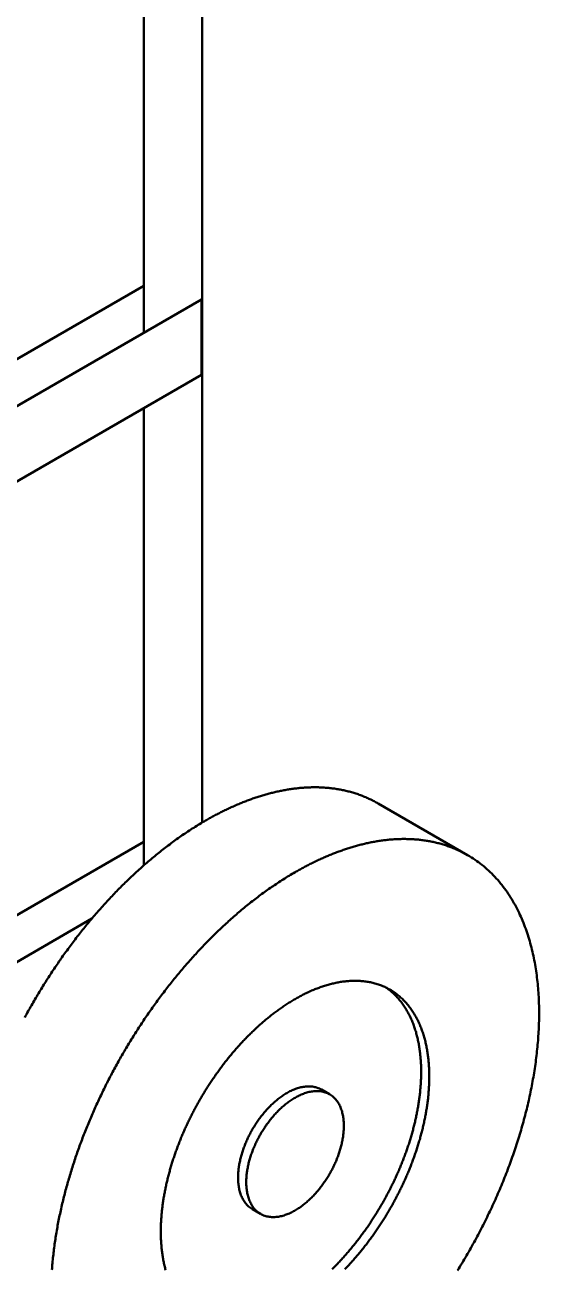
# Model space of a CAD drawing. Header units: millimetres. Extents: x 0 to 420, y 0 to 297.
# Drawn here: x 325.22 to 336.4, y 201.46 to 228.49 of the extents above; entities that cross this region are included whole.
import ezdxf

# ---------------------------------------------------------------- set-up
doc = ezdxf.new("R2010")
doc.units = ezdxf.units.MM
doc.layers.add('01-VISIBLE', color=7, linetype='CONTINUOUS', lineweight=50)

msp = doc.modelspace()

# ---------------------------------------------------------------- linework, layer by layer
at = {"layer": '01-VISIBLE'}
for p, q in [((327.806, 221.799), (327.806, 239.159)), ((329.076, 211.16), (329.076, 239.159)), ((319.53, 218.041), (327.806, 222.819)), ((319.346, 216.914), (329.06, 222.523)), ((329.06, 220.89), (329.06, 222.523)), ((319.346, 215.281), (329.06, 220.89)), ((327.806, 210.228), (327.806, 220.166)), ((332.898, 211.573), (334.843, 210.451)), ((319.53, 205.965), (327.806, 210.743)), ((319.346, 204.838), (326.679, 209.072)), ((331.666, 205.357), (331.843, 205.254)), ((330.166, 202.758), (330.343, 202.656))]:
    msp.add_line(p, q, dxfattribs=at)
for points in [[(332.898, 211.573), (332.876, 211.586), (332.854, 211.598), (332.832, 211.61), (332.81, 211.622), (332.788, 211.633), (332.765, 211.645), (332.743, 211.656), (332.72, 211.667), (332.697, 211.677), (332.675, 211.688), (332.652, 211.698), (332.629, 211.708), (332.605, 211.718), (332.582, 211.727), (332.559, 211.737), (332.535, 211.746), (332.512, 211.755), (332.488, 211.763), (332.464, 211.772), (332.441, 211.78), (332.417, 211.788), (332.393, 211.795), (332.369, 211.803), (332.345, 211.81), (332.321, 211.817), (332.296, 211.824), (332.272, 211.83), (332.248, 211.837), (332.223, 211.843), (332.199, 211.849), (332.175, 211.854), (332.15, 211.86), (332.125, 211.865), (332.101, 211.87), (332.076, 211.874), (332.051, 211.879), (332.027, 211.883), (332.002, 211.887), (331.977, 211.891), (331.952, 211.895), (331.927, 211.898), (331.902, 211.901), (331.877, 211.904), (331.852, 211.907), (331.827, 211.91), (331.802, 211.912), (331.777, 211.914), (331.752, 211.916), (331.727, 211.918), (331.702, 211.92), (331.677, 211.921), (331.652, 211.922), (331.627, 211.923), (331.602, 211.924), (331.576, 211.924), (331.551, 211.925), (331.526, 211.925), (331.501, 211.925), (331.476, 211.924), (331.451, 211.924), (331.426, 211.923), (331.4, 211.923), (331.375, 211.922), (331.35, 211.92), (331.325, 211.919), (331.3, 211.917), (331.275, 211.916), (331.25, 211.914), (331.225, 211.912), (331.2, 211.91), (331.175, 211.907), (331.15, 211.905), (331.125, 211.902), (331.1, 211.899), (331.075, 211.896), (331.05, 211.893), (331.025, 211.889), (331, 211.886), (330.975, 211.882), (330.95, 211.878), (330.926, 211.874), (330.901, 211.87), (330.876, 211.865), (330.851, 211.861), (330.827, 211.856), (330.802, 211.851), (330.777, 211.846), (330.753, 211.841), (330.728, 211.836), (330.704, 211.831), (330.679, 211.825), (330.655, 211.819), (330.63, 211.814), (330.606, 211.808), (330.581, 211.801), (330.557, 211.795), (330.533, 211.789), (330.508, 211.782), (330.484, 211.776), (330.46, 211.769), (330.436, 211.762), (330.412, 211.755), (330.388, 211.748), (330.364, 211.741), (330.34, 211.733), (330.316, 211.726), (330.292, 211.718), (330.268, 211.71), (330.244, 211.702), (330.22, 211.694), (330.196, 211.686), (330.172, 211.678), (330.149, 211.67), (330.125, 211.661), (330.101, 211.652), (330.078, 211.644), (330.054, 211.635), (330.031, 211.626), (330.007, 211.617), (329.984, 211.608), (329.961, 211.599), (329.937, 211.589), (329.914, 211.58), (329.891, 211.57), (329.868, 211.561), (329.844, 211.551), (329.821, 211.541), (329.798, 211.531), (329.775, 211.521), (329.752, 211.511), (329.729, 211.5), (329.706, 211.49), (329.683, 211.48), (329.661, 211.469), (329.638, 211.458), (329.615, 211.448), (329.593, 211.437), (329.57, 211.426), (329.547, 211.415), (329.525, 211.404), (329.502, 211.393), (329.48, 211.381), (329.457, 211.37), (329.435, 211.358), (329.413, 211.347), (329.39, 211.335), (329.368, 211.324), (329.346, 211.312), (329.324, 211.3), (329.302, 211.288), (329.28, 211.276), (329.258, 211.264), (329.236, 211.251), (329.214, 211.239), (329.192, 211.227), (329.17, 211.214), (329.148, 211.202)], [(329.148, 211.202), (329.116, 211.183), (329.084, 211.164), (329.051, 211.145), (329.019, 211.126), (328.987, 211.106), (328.956, 211.087), (328.924, 211.067), (328.892, 211.047), (328.86, 211.027), (328.829, 211.006), (328.798, 210.986), (328.766, 210.965), (328.735, 210.945), (328.704, 210.924), (328.673, 210.903), (328.642, 210.882), (328.611, 210.861), (328.581, 210.839), (328.55, 210.818), (328.52, 210.796), (328.489, 210.774), (328.459, 210.752), (328.429, 210.73), (328.399, 210.708), (328.369, 210.685), (328.339, 210.663), (328.309, 210.64), (328.279, 210.617), (328.25, 210.594), (328.22, 210.571), (328.191, 210.548), (328.161, 210.525), (328.132, 210.502), (328.103, 210.478), (328.074, 210.455), (328.045, 210.431), (328.016, 210.407), (327.987, 210.383), (327.959, 210.359), (327.93, 210.335), (327.902, 210.311), (327.873, 210.286), (327.845, 210.262), (327.817, 210.237), (327.789, 210.212), (327.761, 210.187), (327.733, 210.163), (327.705, 210.137), (327.677, 210.112), (327.65, 210.087), (327.622, 210.062), (327.595, 210.036), (327.567, 210.011), (327.54, 209.985), (327.513, 209.959), (327.486, 209.933), (327.459, 209.908), (327.432, 209.881), (327.405, 209.855), (327.379, 209.829), (327.352, 209.803), (327.325, 209.776), (327.299, 209.75), (327.273, 209.723), (327.246, 209.697), (327.22, 209.67), (327.194, 209.643), (327.168, 209.616), (327.142, 209.589), (327.117, 209.562), (327.091, 209.535), (327.065, 209.507), (327.04, 209.48), (327.014, 209.452), (326.989, 209.425), (326.964, 209.397), (326.939, 209.369), (326.914, 209.342), (326.889, 209.314), (326.864, 209.286), (326.839, 209.258), (326.814, 209.23), (326.79, 209.201), (326.765, 209.173), (326.741, 209.145), (326.717, 209.116), (326.692, 209.088), (326.668, 209.059), (326.644, 209.03), (326.62, 209.002), (326.596, 208.973), (326.572, 208.944), (326.549, 208.915), (326.525, 208.886), (326.502, 208.857), (326.478, 208.828), (326.455, 208.798), (326.432, 208.769), (326.408, 208.74), (326.385, 208.71), (326.362, 208.681), (326.34, 208.651), (326.317, 208.621), (326.294, 208.592), (326.271, 208.562), (326.249, 208.532), (326.226, 208.502), (326.204, 208.472), (326.182, 208.442), (326.16, 208.412), (326.138, 208.381), (326.116, 208.351), (326.094, 208.321), (326.072, 208.29), (326.05, 208.26), (326.029, 208.229), (326.007, 208.199), (325.986, 208.168), (325.964, 208.137), (325.943, 208.106), (325.922, 208.076), (325.901, 208.045), (325.88, 208.014), (325.859, 207.983), (325.838, 207.951), (325.817, 207.92), (325.797, 207.889), (325.776, 207.858), (325.756, 207.826), (325.735, 207.795), (325.715, 207.764), (325.695, 207.732), (325.675, 207.7), (325.655, 207.669), (325.635, 207.637), (325.615, 207.605), (325.596, 207.574), (325.576, 207.542), (325.556, 207.51), (325.537, 207.478), (325.518, 207.446), (325.498, 207.414), (325.479, 207.381), (325.46, 207.349), (325.441, 207.317), (325.422, 207.285), (325.403, 207.252), (325.385, 207.22), (325.366, 207.187), (325.348, 207.155), (325.329, 207.122), (325.311, 207.09), (325.293, 207.057), (325.275, 207.024), (325.257, 206.991), (325.239, 206.959), (325.221, 206.926)], [(334.843, 210.451), (334.821, 210.463), (334.799, 210.475), (334.777, 210.487), (334.755, 210.499), (334.732, 210.511), (334.71, 210.522), (334.687, 210.533), (334.665, 210.544), (334.642, 210.555), (334.619, 210.565), (334.596, 210.575), (334.573, 210.585), (334.55, 210.595), (334.527, 210.605), (334.503, 210.614), (334.48, 210.623), (334.456, 210.632), (334.433, 210.64), (334.409, 210.649), (334.385, 210.657), (334.361, 210.665), (334.337, 210.673), (334.313, 210.68), (334.289, 210.687), (334.265, 210.694), (334.241, 210.701), (334.217, 210.708), (334.192, 210.714), (334.168, 210.72), (334.144, 210.726), (334.119, 210.731), (334.095, 210.737), (334.07, 210.742), (334.045, 210.747), (334.021, 210.752), (333.996, 210.756), (333.971, 210.761), (333.946, 210.765), (333.921, 210.768), (333.897, 210.772), (333.872, 210.776), (333.847, 210.779), (333.822, 210.782), (333.797, 210.785), (333.772, 210.787), (333.747, 210.789), (333.722, 210.792), (333.697, 210.794), (333.672, 210.795), (333.647, 210.797), (333.621, 210.798), (333.596, 210.799), (333.571, 210.8), (333.546, 210.801), (333.521, 210.801), (333.496, 210.802), (333.471, 210.802), (333.446, 210.802), (333.42, 210.802), (333.395, 210.801), (333.37, 210.801), (333.345, 210.8), (333.32, 210.799), (333.295, 210.798), (333.27, 210.796), (333.245, 210.795), (333.22, 210.793), (333.194, 210.791), (333.169, 210.789), (333.144, 210.787), (333.119, 210.784), (333.094, 210.782), (333.069, 210.779), (333.044, 210.776), (333.019, 210.773), (332.995, 210.77), (332.97, 210.766), (332.945, 210.763), (332.92, 210.759), (332.895, 210.755), (332.87, 210.751), (332.845, 210.747), (332.821, 210.743), (332.796, 210.738), (332.771, 210.733), (332.747, 210.729), (332.722, 210.724), (332.697, 210.719), (332.673, 210.713), (332.648, 210.708), (332.624, 210.702), (332.599, 210.697), (332.575, 210.691), (332.55, 210.685), (332.526, 210.679), (332.502, 210.673), (332.477, 210.666), (332.453, 210.66), (332.429, 210.653), (332.405, 210.646), (332.38, 210.639), (332.356, 210.632), (332.332, 210.625), (332.308, 210.618), (332.284, 210.61), (332.26, 210.603), (332.236, 210.595), (332.212, 210.588), (332.188, 210.58), (332.165, 210.572), (332.141, 210.563), (332.117, 210.555), (332.093, 210.547), (332.07, 210.538), (332.046, 210.53), (332.022, 210.521), (331.999, 210.512), (331.975, 210.503), (331.952, 210.494), (331.929, 210.485), (331.905, 210.476), (331.882, 210.467), (331.859, 210.457), (331.835, 210.448), (331.812, 210.438), (331.789, 210.428), (331.766, 210.418), (331.743, 210.408), (331.72, 210.398), (331.697, 210.388), (331.674, 210.378), (331.651, 210.367), (331.628, 210.357), (331.605, 210.346), (331.582, 210.336), (331.56, 210.325), (331.537, 210.314), (331.514, 210.303), (331.492, 210.292), (331.469, 210.281), (331.447, 210.27), (331.424, 210.259), (331.402, 210.247), (331.38, 210.236), (331.357, 210.224), (331.335, 210.213), (331.313, 210.201), (331.29, 210.189), (331.268, 210.177), (331.246, 210.165), (331.224, 210.153), (331.202, 210.141), (331.18, 210.129), (331.158, 210.117), (331.136, 210.104), (331.115, 210.092), (331.093, 210.079)], [(334.624, 201.425), (334.649, 201.466), (334.674, 201.506), (334.698, 201.546), (334.723, 201.587), (334.747, 201.627), (334.771, 201.668), (334.795, 201.709), (334.819, 201.749), (334.843, 201.79), (334.866, 201.831), (334.89, 201.872), (334.913, 201.914), (334.936, 201.955), (334.959, 201.996), (334.982, 202.038), (335.005, 202.079), (335.027, 202.121), (335.049, 202.162), (335.072, 202.204), (335.094, 202.246), (335.116, 202.288), (335.137, 202.33), (335.159, 202.372), (335.18, 202.414), (335.202, 202.456), (335.223, 202.499), (335.244, 202.541), (335.265, 202.584), (335.285, 202.626), (335.306, 202.669), (335.326, 202.711), (335.346, 202.754), (335.366, 202.797), (335.386, 202.84), (335.406, 202.883), (335.426, 202.926), (335.445, 202.969), (335.464, 203.012), (335.483, 203.056), (335.502, 203.099), (335.521, 203.142), (335.54, 203.186), (335.558, 203.229), (335.576, 203.273), (335.594, 203.317), (335.612, 203.361), (335.63, 203.404), (335.647, 203.448), (335.665, 203.492), (335.682, 203.536), (335.699, 203.58), (335.716, 203.625), (335.733, 203.669), (335.749, 203.713), (335.766, 203.758), (335.782, 203.802), (335.798, 203.846), (335.814, 203.891), (335.829, 203.936), (335.845, 203.98), (335.86, 204.025), (335.875, 204.07), (335.89, 204.115), (335.905, 204.16), (335.919, 204.205), (335.934, 204.25), (335.948, 204.295), (335.962, 204.34), (335.976, 204.385), (335.989, 204.431), (336.003, 204.476), (336.016, 204.521), (336.029, 204.567), (336.042, 204.612), (336.054, 204.658), (336.067, 204.704), (336.079, 204.749), (336.091, 204.795), (336.103, 204.841), (336.115, 204.887), (336.126, 204.933), (336.137, 204.978), (336.148, 205.024), (336.159, 205.071), (336.17, 205.117), (336.18, 205.163), (336.19, 205.209), (336.2, 205.255), (336.21, 205.301), (336.219, 205.348), (336.229, 205.394), (336.238, 205.441), (336.247, 205.487), (336.255, 205.534), (336.263, 205.58), (336.272, 205.627), (336.28, 205.673), (336.287, 205.72), (336.295, 205.767), (336.302, 205.813), (336.309, 205.86), (336.315, 205.907), (336.322, 205.954), (336.328, 206.001), (336.334, 206.048), (336.34, 206.095), (336.345, 206.142), (336.35, 206.189), (336.355, 206.236), (336.36, 206.283), (336.364, 206.33), (336.368, 206.377), (336.372, 206.424), (336.376, 206.471), (336.379, 206.518), (336.382, 206.566), (336.385, 206.613), (336.387, 206.66), (336.389, 206.707), (336.391, 206.755), (336.393, 206.802), (336.394, 206.849), (336.395, 206.896), (336.396, 206.944), (336.396, 206.991), (336.396, 207.038), (336.396, 207.086), (336.395, 207.133), (336.394, 207.18), (336.393, 207.227), (336.391, 207.275), (336.389, 207.322), (336.387, 207.369), (336.384, 207.416), (336.381, 207.464), (336.378, 207.511), (336.374, 207.558), (336.37, 207.605), (336.366, 207.652), (336.361, 207.699), (336.356, 207.746), (336.35, 207.793), (336.344, 207.84), (336.338, 207.887), (336.331, 207.934), (336.324, 207.981), (336.317, 208.027), (336.309, 208.074), (336.3, 208.12), (336.292, 208.167), (336.282, 208.213), (336.273, 208.26), (336.263, 208.306), (336.252, 208.352), (336.241, 208.398), (336.23, 208.444), (336.218, 208.489), (336.205, 208.535), (336.192, 208.581), (336.179, 208.626), (336.165, 208.671), (336.151, 208.716), (336.136, 208.761), (336.121, 208.806), (336.105, 208.851), (336.088, 208.895), (336.072, 208.939), (336.054, 208.983), (336.036, 209.027), (336.018, 209.07), (335.999, 209.114), (335.979, 209.157), (335.959, 209.199), (335.938, 209.242), (335.917, 209.284), (335.895, 209.326), (335.873, 209.368), (335.85, 209.409), (335.826, 209.45), (335.802, 209.491), (335.777, 209.531), (335.752, 209.571), (335.726, 209.61), (335.699, 209.65), (335.672, 209.688), (335.644, 209.726), (335.616, 209.764), (335.587, 209.802), (335.557, 209.838), (335.527, 209.875), (335.496, 209.911), (335.465, 209.946), (335.432, 209.981), (335.4, 210.015), (335.367, 210.049), (335.333, 210.082), (335.298, 210.114), (335.263, 210.146), (335.228, 210.177), (335.192, 210.208), (335.155, 210.238), (335.118, 210.267), (335.08, 210.295), (335.042, 210.323), (335.003, 210.35), (334.964, 210.376), (334.924, 210.402), (334.883, 210.427), (334.843, 210.451)], [(331.093, 210.079), (331.06, 210.06), (331.028, 210.041), (330.996, 210.022), (330.964, 210.003), (330.932, 209.983), (330.9, 209.964), (330.868, 209.944), (330.837, 209.924), (330.805, 209.904), (330.774, 209.884), (330.742, 209.863), (330.711, 209.843), (330.68, 209.822), (330.649, 209.801), (330.618, 209.78), (330.587, 209.759), (330.556, 209.738), (330.525, 209.716), (330.495, 209.695), (330.464, 209.673), (330.434, 209.651), (330.404, 209.629), (330.373, 209.607), (330.343, 209.585), (330.313, 209.563), (330.283, 209.54), (330.254, 209.517), (330.224, 209.495), (330.194, 209.472), (330.165, 209.449), (330.135, 209.426), (330.106, 209.402), (330.077, 209.379), (330.048, 209.356), (330.018, 209.332), (329.99, 209.308), (329.961, 209.284), (329.932, 209.26), (329.903, 209.236), (329.875, 209.212), (329.846, 209.188), (329.818, 209.163), (329.79, 209.139), (329.761, 209.114), (329.733, 209.09), (329.705, 209.065), (329.677, 209.04), (329.65, 209.015), (329.622, 208.99), (329.594, 208.964), (329.567, 208.939), (329.539, 208.914), (329.512, 208.888), (329.485, 208.862), (329.457, 208.837), (329.43, 208.811), (329.403, 208.785), (329.377, 208.759), (329.35, 208.733), (329.323, 208.706), (329.296, 208.68), (329.27, 208.654), (329.244, 208.627), (329.217, 208.601), (329.191, 208.574), (329.165, 208.547), (329.139, 208.52), (329.113, 208.493), (329.087, 208.466), (329.061, 208.439), (329.035, 208.412), (329.01, 208.385), (328.984, 208.357), (328.959, 208.33), (328.934, 208.302), (328.908, 208.274), (328.883, 208.247), (328.858, 208.219), (328.833, 208.191), (328.808, 208.163), (328.784, 208.135), (328.759, 208.107), (328.734, 208.079), (328.71, 208.05), (328.685, 208.022), (328.661, 207.994), (328.637, 207.965), (328.613, 207.936), (328.589, 207.908), (328.565, 207.879), (328.541, 207.85), (328.517, 207.821), (328.493, 207.792), (328.47, 207.763), (328.446, 207.734), (328.423, 207.705), (328.399, 207.676), (328.376, 207.646), (328.353, 207.617), (328.33, 207.587), (328.307, 207.558), (328.284, 207.528), (328.261, 207.499), (328.239, 207.469), (328.216, 207.439), (328.193, 207.409), (328.171, 207.379), (328.149, 207.349), (328.126, 207.319), (328.104, 207.289), (328.082, 207.259), (328.06, 207.228), (328.038, 207.198), (328.017, 207.168), (327.995, 207.137), (327.973, 207.107), (327.952, 207.076), (327.93, 207.045), (327.909, 207.015), (327.888, 206.984), (327.866, 206.953), (327.845, 206.922), (327.824, 206.891), (327.803, 206.86), (327.783, 206.829), (327.762, 206.798), (327.741, 206.766), (327.721, 206.735), (327.7, 206.704), (327.68, 206.672), (327.66, 206.641), (327.64, 206.609), (327.619, 206.578), (327.599, 206.546), (327.58, 206.514), (327.56, 206.483), (327.54, 206.451), (327.52, 206.419), (327.501, 206.387), (327.481, 206.355), (327.462, 206.323), (327.443, 206.291), (327.424, 206.259), (327.405, 206.227), (327.386, 206.194), (327.367, 206.162), (327.348, 206.13), (327.329, 206.097), (327.311, 206.065), (327.292, 206.032), (327.274, 206), (327.255, 205.967), (327.237, 205.934), (327.219, 205.901), (327.201, 205.869), (327.183, 205.836), (327.165, 205.803), (327.148, 205.77), (327.13, 205.737), (327.112, 205.704), (327.095, 205.671), (327.077, 205.638), (327.06, 205.604), (327.043, 205.571), (327.026, 205.538), (327.009, 205.505), (326.992, 205.471), (326.975, 205.438), (326.959, 205.404), (326.942, 205.371), (326.926, 205.337), (326.909, 205.303), (326.893, 205.27), (326.877, 205.236), (326.861, 205.202), (326.845, 205.168), (326.829, 205.134), (326.813, 205.101), (326.797, 205.067), (326.782, 205.033), (326.766, 204.998), (326.751, 204.964), (326.735, 204.93), (326.72, 204.896), (326.705, 204.862), (326.69, 204.827), (326.675, 204.793), (326.66, 204.759), (326.646, 204.724), (326.631, 204.69), (326.617, 204.655), (326.602, 204.621), (326.588, 204.586), (326.574, 204.552), (326.56, 204.517), (326.546, 204.482), (326.532, 204.447), (326.518, 204.412), (326.505, 204.378), (326.491, 204.343), (326.478, 204.308), (326.464, 204.273), (326.451, 204.238), (326.438, 204.203), (326.425, 204.168), (326.412, 204.132), (326.399, 204.097), (326.387, 204.062), (326.374, 204.027), (326.362, 203.991), (326.35, 203.956), (326.337, 203.921), (326.325, 203.885), (326.313, 203.85), (326.301, 203.814), (326.29, 203.779), (326.278, 203.743), (326.267, 203.708), (326.255, 203.672), (326.244, 203.636), (326.233, 203.601), (326.222, 203.565), (326.211, 203.529), (326.2, 203.493), (326.189, 203.457), (326.179, 203.421), (326.168, 203.385), (326.158, 203.349), (326.148, 203.313), (326.138, 203.277), (326.128, 203.241), (326.118, 203.205), (326.108, 203.169), (326.099, 203.133), (326.089, 203.097), (326.08, 203.06), (326.071, 203.024), (326.062, 202.988), (326.053, 202.951), (326.044, 202.915), (326.035, 202.879), (326.027, 202.842), (326.018, 202.806), (326.01, 202.769), (326.002, 202.733), (325.994, 202.696), (325.986, 202.66), (325.978, 202.623), (325.971, 202.586), (325.963, 202.55), (325.956, 202.513), (325.949, 202.476), (325.942, 202.439), (325.935, 202.403), (325.928, 202.366), (325.922, 202.329), (325.915, 202.292), (325.909, 202.255), (325.903, 202.218), (325.897, 202.181), (325.891, 202.144), (325.885, 202.107), (325.88, 202.07), (325.874, 202.033), (325.869, 201.996), (325.864, 201.959), (325.859, 201.922), (325.854, 201.885), (325.85, 201.848), (325.845, 201.811), (325.841, 201.773), (325.837, 201.736), (325.833, 201.699), (325.829, 201.662), (325.825, 201.625), (325.822, 201.587), (325.818, 201.55), (325.815, 201.513), (325.812, 201.475), (325.81, 201.438)], [(333.155, 207.528), (333.133, 207.54), (333.111, 207.552), (333.089, 207.564), (333.066, 207.575), (333.043, 207.586), (333.02, 207.596), (332.997, 207.606), (332.974, 207.616), (332.95, 207.625), (332.926, 207.633), (332.903, 207.642), (332.879, 207.649), (332.854, 207.657), (332.83, 207.664), (332.806, 207.67), (332.781, 207.677), (332.757, 207.682), (332.732, 207.688), (332.707, 207.693), (332.683, 207.697), (332.658, 207.701), (332.633, 207.705), (332.608, 207.708), (332.583, 207.711), (332.557, 207.714), (332.532, 207.716), (332.507, 207.718), (332.482, 207.719), (332.457, 207.72), (332.431, 207.721), (332.406, 207.721), (332.381, 207.721), (332.356, 207.721), (332.331, 207.72), (332.305, 207.719), (332.28, 207.717), (332.255, 207.716), (332.23, 207.714), (332.205, 207.711), (332.18, 207.708), (332.155, 207.705), (332.129, 207.702), (332.105, 207.699), (332.08, 207.695), (332.055, 207.69), (332.03, 207.686), (332.005, 207.681), (331.98, 207.676), (331.956, 207.671), (331.931, 207.665), (331.906, 207.66), (331.882, 207.654), (331.858, 207.647), (331.833, 207.641), (331.809, 207.634), (331.785, 207.627), (331.76, 207.62), (331.736, 207.612), (331.712, 207.604), (331.688, 207.596), (331.664, 207.588), (331.641, 207.58), (331.617, 207.571), (331.593, 207.562), (331.57, 207.554), (331.546, 207.544), (331.523, 207.535), (331.499, 207.525), (331.476, 207.516), (331.453, 207.506), (331.43, 207.496), (331.407, 207.485), (331.384, 207.475), (331.361, 207.464), (331.338, 207.453), (331.315, 207.442), (331.293, 207.431), (331.27, 207.42), (331.248, 207.408), (331.225, 207.397), (331.203, 207.385), (331.181, 207.373), (331.159, 207.361), (331.137, 207.348), (331.115, 207.336), (331.093, 207.323)], [(331.898, 201.453), (331.916, 201.471), (331.934, 201.489), (331.952, 201.507), (331.969, 201.525), (331.987, 201.543), (332.005, 201.562), (332.023, 201.58), (332.04, 201.599), (332.058, 201.617), (332.075, 201.636), (332.092, 201.655), (332.109, 201.673), (332.127, 201.692), (332.144, 201.711), (332.161, 201.73), (332.178, 201.749), (332.194, 201.768), (332.211, 201.788), (332.228, 201.807), (332.245, 201.826), (332.261, 201.846), (332.278, 201.865), (332.294, 201.885), (332.31, 201.904), (332.327, 201.924), (332.343, 201.944), (332.359, 201.963), (332.375, 201.983), (332.391, 202.003), (332.407, 202.023), (332.422, 202.043), (332.438, 202.063), (332.454, 202.083), (332.469, 202.104), (332.485, 202.124), (332.5, 202.144), (332.516, 202.165), (332.531, 202.185), (332.546, 202.205), (332.561, 202.226), (332.576, 202.247), (332.591, 202.267), (332.606, 202.288), (332.621, 202.309), (332.635, 202.33), (332.65, 202.35), (332.665, 202.371), (332.679, 202.392), (332.694, 202.413), (332.708, 202.435), (332.722, 202.456), (332.736, 202.477), (332.75, 202.498), (332.764, 202.519), (332.778, 202.541), (332.792, 202.562), (332.806, 202.584), (332.82, 202.605), (332.833, 202.627), (332.847, 202.648), (332.861, 202.67), (332.874, 202.692), (332.887, 202.713), (332.901, 202.735), (332.914, 202.757), (332.927, 202.779), (332.94, 202.801), (332.953, 202.823), (332.966, 202.845), (332.978, 202.867), (332.991, 202.889), (333.004, 202.911), (333.016, 202.933), (333.029, 202.955), (333.041, 202.978), (333.054, 203), (333.066, 203.022), (333.078, 203.045), (333.09, 203.067), (333.102, 203.09), (333.114, 203.112), (333.126, 203.135), (333.138, 203.158), (333.149, 203.18), (333.161, 203.203), (333.172, 203.226), (333.184, 203.249), (333.195, 203.271), (333.206, 203.294), (333.217, 203.317), (333.229, 203.34), (333.24, 203.363), (333.251, 203.386), (333.261, 203.409), (333.272, 203.432), (333.283, 203.456), (333.293, 203.479), (333.304, 203.502), (333.314, 203.525), (333.325, 203.549), (333.335, 203.572), (333.345, 203.595), (333.355, 203.619), (333.365, 203.642), (333.375, 203.666), (333.385, 203.689), (333.394, 203.713), (333.404, 203.736), (333.414, 203.76), (333.423, 203.784), (333.432, 203.807), (333.442, 203.831), (333.451, 203.855), (333.46, 203.879), (333.469, 203.903), (333.478, 203.927), (333.487, 203.951), (333.495, 203.974), (333.504, 203.998), (333.513, 204.023), (333.521, 204.047), (333.529, 204.071), (333.538, 204.095), (333.546, 204.119), (333.554, 204.143), (333.562, 204.167), (333.57, 204.192), (333.577, 204.216), (333.585, 204.24), (333.593, 204.265), (333.6, 204.289), (333.607, 204.313), (333.615, 204.338), (333.622, 204.362), (333.629, 204.387), (333.636, 204.411), (333.643, 204.436), (333.649, 204.461), (333.656, 204.485), (333.663, 204.51), (333.669, 204.535), (333.675, 204.559), (333.682, 204.584), (333.688, 204.609), (333.694, 204.633), (333.7, 204.658), (333.705, 204.683), (333.711, 204.708), (333.717, 204.733), (333.722, 204.758), (333.727, 204.783), (333.732, 204.808), (333.738, 204.833), (333.742, 204.858), (333.747, 204.883), (333.752, 204.908), (333.757, 204.933), (333.761, 204.958), (333.765, 204.983), (333.77, 205.008), (333.774, 205.033), (333.778, 205.059), (333.782, 205.084), (333.785, 205.109), (333.789, 205.134), (333.792, 205.16), (333.796, 205.185), (333.799, 205.21), (333.802, 205.236), (333.805, 205.261), (333.808, 205.286), (333.81, 205.312), (333.813, 205.337), (333.815, 205.362), (333.817, 205.388), (333.82, 205.413), (333.821, 205.439), (333.823, 205.464), (333.825, 205.489), (333.826, 205.515), (333.828, 205.54), (333.829, 205.566), (333.83, 205.591), (333.831, 205.617), (333.832, 205.642), (333.832, 205.668), (333.832, 205.693), (333.833, 205.719), (333.833, 205.744), (333.833, 205.77), (333.832, 205.795), (333.832, 205.821), (333.831, 205.846), (333.831, 205.872), (333.83, 205.897), (333.828, 205.923), (333.827, 205.948), (333.826, 205.974), (333.824, 205.999), (333.822, 206.025), (333.82, 206.05), (333.818, 206.075), (333.815, 206.101), (333.813, 206.126), (333.81, 206.151), (333.807, 206.177), (333.803, 206.202), (333.8, 206.227), (333.796, 206.253), (333.792, 206.278), (333.788, 206.303), (333.784, 206.328), (333.779, 206.353), (333.774, 206.378), (333.769, 206.403), (333.764, 206.428), (333.759, 206.453), (333.753, 206.478), (333.747, 206.503), (333.741, 206.527), (333.734, 206.552), (333.728, 206.577), (333.721, 206.601), (333.714, 206.626), (333.706, 206.65), (333.698, 206.674), (333.69, 206.699), (333.682, 206.723), (333.674, 206.747), (333.665, 206.771), (333.656, 206.795), (333.647, 206.818), (333.637, 206.842), (333.627, 206.865), (333.617, 206.889), (333.606, 206.912), (333.596, 206.935), (333.584, 206.958), (333.573, 206.981), (333.561, 207.004), (333.549, 207.026), (333.537, 207.048), (333.524, 207.071), (333.512, 207.093), (333.498, 207.114), (333.485, 207.136), (333.471, 207.157), (333.457, 207.179), (333.442, 207.2), (333.427, 207.22), (333.412, 207.241), (333.397, 207.261), (333.381, 207.281), (333.365, 207.301), (333.349, 207.32), (333.332, 207.34), (333.315, 207.359), (333.297, 207.377), (333.28, 207.396), (333.262, 207.414), (333.243, 207.431), (333.225, 207.449), (333.206, 207.466), (333.186, 207.483), (333.167, 207.499), (333.147, 207.515), (333.127, 207.531), (333.107, 207.546), (333.086, 207.561), (333.065, 207.576)], [(332.177, 201.455), (332.195, 201.474), (332.213, 201.492), (332.231, 201.511), (332.249, 201.53), (332.266, 201.549), (332.284, 201.569), (332.301, 201.588), (332.319, 201.607), (332.336, 201.627), (332.353, 201.646), (332.371, 201.666), (332.388, 201.685), (332.405, 201.705), (332.422, 201.725), (332.439, 201.744), (332.455, 201.764), (332.472, 201.784), (332.489, 201.804), (332.505, 201.824), (332.522, 201.844), (332.538, 201.864), (332.554, 201.885), (332.571, 201.905), (332.587, 201.925), (332.603, 201.946), (332.619, 201.966), (332.635, 201.987), (332.651, 202.008), (332.666, 202.028), (332.682, 202.049), (332.698, 202.07), (332.713, 202.091), (332.729, 202.112), (332.744, 202.133), (332.759, 202.154), (332.775, 202.175), (332.79, 202.196), (332.805, 202.217), (332.82, 202.238), (332.835, 202.26), (332.85, 202.281), (332.864, 202.303), (332.879, 202.324), (332.894, 202.346), (332.908, 202.367), (332.922, 202.389), (332.937, 202.41), (332.951, 202.432), (332.965, 202.454), (332.979, 202.476), (332.993, 202.498), (333.007, 202.52), (333.021, 202.542), (333.035, 202.564), (333.049, 202.586), (333.062, 202.608), (333.076, 202.63), (333.089, 202.653), (333.103, 202.675), (333.116, 202.697), (333.129, 202.72), (333.142, 202.742), (333.155, 202.765), (333.168, 202.787), (333.181, 202.81), (333.194, 202.832), (333.207, 202.855), (333.219, 202.878), (333.232, 202.901), (333.244, 202.923), (333.257, 202.946), (333.269, 202.969), (333.281, 202.992), (333.293, 203.015), (333.305, 203.038), (333.317, 203.061), (333.329, 203.085), (333.341, 203.108), (333.353, 203.131), (333.364, 203.154), (333.376, 203.178), (333.387, 203.201), (333.399, 203.224), (333.41, 203.248), (333.421, 203.271), (333.432, 203.295), (333.443, 203.318), (333.454, 203.342), (333.465, 203.366), (333.476, 203.389), (333.486, 203.413), (333.497, 203.437), (333.508, 203.461), (333.518, 203.484), (333.528, 203.508), (333.538, 203.532), (333.549, 203.556), (333.559, 203.58), (333.569, 203.604), (333.578, 203.628), (333.588, 203.652), (333.598, 203.677), (333.607, 203.701), (333.617, 203.725), (333.626, 203.749), (333.636, 203.773), (333.645, 203.798), (333.654, 203.822), (333.663, 203.847), (333.672, 203.871), (333.681, 203.896), (333.689, 203.92), (333.698, 203.945), (333.706, 203.969), (333.715, 203.994), (333.723, 204.018), (333.731, 204.043), (333.739, 204.068), (333.747, 204.093), (333.755, 204.117), (333.763, 204.142), (333.771, 204.167), (333.778, 204.192), (333.786, 204.217), (333.793, 204.242), (333.801, 204.267), (333.808, 204.292), (333.815, 204.317), (333.822, 204.342), (333.829, 204.367), (333.835, 204.392), (333.842, 204.417), (333.848, 204.442), (333.855, 204.468), (333.861, 204.493), (333.867, 204.518), (333.873, 204.543), (333.879, 204.569), (333.885, 204.594), (333.891, 204.619), (333.896, 204.645), (333.902, 204.67), (333.907, 204.696), (333.912, 204.721), (333.917, 204.747), (333.922, 204.772), (333.927, 204.798), (333.932, 204.823), (333.937, 204.849), (333.941, 204.875), (333.945, 204.9), (333.95, 204.926), (333.954, 204.952), (333.958, 204.977), (333.962, 205.003), (333.965, 205.029), (333.969, 205.055), (333.972, 205.08), (333.975, 205.106), (333.979, 205.132), (333.982, 205.158), (333.984, 205.184), (333.987, 205.21), (333.99, 205.235), (333.992, 205.261), (333.994, 205.287), (333.996, 205.313), (333.998, 205.339), (334, 205.365), (334.002, 205.391), (334.003, 205.417), (334.005, 205.443), (334.006, 205.469), (334.007, 205.495), (334.008, 205.521), (334.008, 205.547), (334.009, 205.573), (334.009, 205.599), (334.01, 205.625), (334.01, 205.651), (334.009, 205.677), (334.009, 205.703), (334.009, 205.729), (334.008, 205.755), (334.007, 205.781), (334.006, 205.807), (334.005, 205.833), (334.003, 205.859), (334.002, 205.885), (334, 205.911), (333.998, 205.937), (333.995, 205.963), (333.993, 205.989), (333.99, 206.015), (333.987, 206.04), (333.984, 206.066), (333.981, 206.092), (333.978, 206.118), (333.974, 206.144), (333.97, 206.169), (333.966, 206.195), (333.962, 206.221), (333.957, 206.246), (333.952, 206.272), (333.947, 206.297), (333.942, 206.323), (333.936, 206.348), (333.93, 206.373), (333.924, 206.399), (333.918, 206.424), (333.911, 206.449), (333.905, 206.474), (333.898, 206.499), (333.89, 206.524), (333.883, 206.549), (333.875, 206.574), (333.867, 206.599), (333.858, 206.623), (333.849, 206.648), (333.84, 206.672), (333.831, 206.696), (333.822, 206.721), (333.812, 206.745), (333.801, 206.769), (333.791, 206.792), (333.78, 206.816), (333.769, 206.84), (333.758, 206.863), (333.746, 206.886), (333.734, 206.909), (333.722, 206.932), (333.709, 206.955), (333.696, 206.977), (333.683, 207), (333.669, 207.022), (333.655, 207.044), (333.641, 207.066), (333.626, 207.087), (333.611, 207.108), (333.596, 207.13), (333.58, 207.15), (333.564, 207.171), (333.548, 207.191), (333.531, 207.211), (333.515, 207.231), (333.497, 207.25), (333.48, 207.269), (333.462, 207.288), (333.443, 207.307), (333.425, 207.325), (333.406, 207.343), (333.387, 207.36), (333.367, 207.377), (333.347, 207.394), (333.327, 207.411), (333.306, 207.427), (333.286, 207.442), (333.265, 207.458), (333.243, 207.472), (333.222, 207.487), (333.2, 207.501), (333.178, 207.515), (333.155, 207.528)], [(331.093, 207.323), (331.071, 207.311), (331.05, 207.298), (331.028, 207.285), (331.007, 207.272), (330.985, 207.259), (330.964, 207.246), (330.943, 207.233), (330.922, 207.219), (330.901, 207.205), (330.88, 207.192), (330.859, 207.178), (330.838, 207.164), (330.818, 207.15), (330.797, 207.135), (330.777, 207.121), (330.756, 207.107), (330.736, 207.092), (330.716, 207.077), (330.695, 207.063), (330.675, 207.048), (330.655, 207.033), (330.635, 207.018), (330.615, 207.002), (330.596, 206.987), (330.576, 206.972), (330.556, 206.956), (330.537, 206.941), (330.517, 206.925), (330.498, 206.909), (330.478, 206.893), (330.459, 206.877), (330.44, 206.861), (330.421, 206.845), (330.402, 206.829), (330.383, 206.812), (330.364, 206.796), (330.345, 206.779), (330.327, 206.763), (330.308, 206.746), (330.289, 206.729), (330.271, 206.712), (330.252, 206.696), (330.234, 206.678), (330.216, 206.661), (330.198, 206.644), (330.18, 206.627), (330.162, 206.61), (330.144, 206.592), (330.126, 206.575), (330.108, 206.557), (330.09, 206.539), (330.072, 206.522), (330.055, 206.504), (330.037, 206.486), (330.02, 206.468), (330.003, 206.45), (329.985, 206.432), (329.968, 206.414), (329.951, 206.395), (329.934, 206.377), (329.917, 206.359), (329.9, 206.34), (329.883, 206.322), (329.866, 206.303), (329.85, 206.285), (329.833, 206.266), (329.816, 206.247), (329.8, 206.228), (329.784, 206.209), (329.767, 206.19), (329.751, 206.171), (329.735, 206.152), (329.719, 206.133), (329.703, 206.114), (329.687, 206.095), (329.671, 206.075), (329.655, 206.056), (329.639, 206.036), (329.624, 206.017), (329.608, 205.997), (329.593, 205.978), (329.577, 205.958), (329.562, 205.938), (329.546, 205.918), (329.531, 205.899), (329.516, 205.879), (329.501, 205.859), (329.486, 205.839), (329.471, 205.819), (329.456, 205.798), (329.441, 205.778), (329.427, 205.758), (329.412, 205.738), (329.397, 205.717), (329.383, 205.697), (329.368, 205.676), (329.354, 205.656), (329.34, 205.635), (329.326, 205.615), (329.312, 205.594), (329.297, 205.573), (329.283, 205.553), (329.27, 205.532), (329.256, 205.511), (329.242, 205.49), (329.228, 205.469), (329.215, 205.448), (329.201, 205.427), (329.188, 205.406), (329.174, 205.385), (329.161, 205.364), (329.148, 205.342), (329.135, 205.321), (329.122, 205.3), (329.108, 205.278), (329.096, 205.257), (329.083, 205.236), (329.07, 205.214), (329.057, 205.192), (329.045, 205.171), (329.032, 205.149), (329.019, 205.128), (329.007, 205.106), (328.995, 205.084), (328.982, 205.062), (328.97, 205.04), (328.958, 205.018), (328.946, 204.996), (328.934, 204.974), (328.922, 204.952), (328.911, 204.93), (328.899, 204.908), (328.887, 204.886), (328.876, 204.864), (328.864, 204.842), (328.853, 204.819), (328.841, 204.797), (328.83, 204.775), (328.819, 204.752), (328.808, 204.73), (328.797, 204.707), (328.786, 204.685), (328.775, 204.662), (328.764, 204.64), (328.754, 204.617), (328.743, 204.594), (328.733, 204.572), (328.722, 204.549), (328.712, 204.526), (328.701, 204.503), (328.691, 204.481), (328.681, 204.458), (328.671, 204.435), (328.661, 204.412), (328.651, 204.389), (328.642, 204.366), (328.632, 204.343), (328.622, 204.32), (328.613, 204.296), (328.603, 204.273), (328.594, 204.25), (328.585, 204.227), (328.575, 204.203), (328.566, 204.18), (328.557, 204.157), (328.548, 204.133), (328.54, 204.11), (328.531, 204.087), (328.522, 204.063), (328.514, 204.04), (328.505, 204.016), (328.497, 203.992), (328.489, 203.969), (328.48, 203.945), (328.472, 203.921), (328.464, 203.898), (328.456, 203.874), (328.448, 203.85), (328.441, 203.826), (328.433, 203.803), (328.426, 203.779), (328.418, 203.755), (328.411, 203.731), (328.403, 203.707), (328.396, 203.683), (328.389, 203.659), (328.382, 203.635), (328.375, 203.611), (328.369, 203.587), (328.362, 203.563), (328.355, 203.538), (328.349, 203.514), (328.343, 203.49), (328.336, 203.466), (328.33, 203.442), (328.324, 203.417), (328.318, 203.393), (328.312, 203.369), (328.307, 203.344), (328.301, 203.32), (328.296, 203.295), (328.29, 203.271), (328.285, 203.247), (328.28, 203.222), (328.275, 203.198), (328.27, 203.173), (328.265, 203.148), (328.26, 203.124), (328.256, 203.099), (328.251, 203.075), (328.247, 203.05), (328.243, 203.025), (328.238, 203.001), (328.234, 202.976), (328.23, 202.951), (328.227, 202.926), (328.223, 202.902), (328.22, 202.877), (328.216, 202.852), (328.213, 202.827), (328.21, 202.802), (328.207, 202.778), (328.204, 202.753), (328.201, 202.728), (328.199, 202.703), (328.196, 202.678), (328.194, 202.653), (328.192, 202.628), (328.189, 202.603), (328.188, 202.578), (328.186, 202.553), (328.184, 202.528), (328.183, 202.503), (328.181, 202.478), (328.18, 202.453), (328.179, 202.428), (328.178, 202.403), (328.177, 202.378), (328.177, 202.353), (328.176, 202.328), (328.176, 202.303), (328.176, 202.278), (328.176, 202.253), (328.176, 202.228), (328.177, 202.203), (328.177, 202.178), (328.178, 202.153), (328.179, 202.128), (328.18, 202.103), (328.181, 202.078), (328.182, 202.053), (328.184, 202.028), (328.186, 202.003), (328.188, 201.978), (328.19, 201.953), (328.192, 201.928), (328.194, 201.904), (328.197, 201.879), (328.2, 201.854), (328.203, 201.829), (328.206, 201.804), (328.21, 201.779), (328.213, 201.755), (328.217, 201.73), (328.221, 201.705), (328.226, 201.681), (328.23, 201.656), (328.235, 201.631), (328.24, 201.607), (328.245, 201.582), (328.25, 201.558), (328.256, 201.533), (328.262, 201.509), (328.268, 201.485), (328.274, 201.461), (328.281, 201.436)], [(330.916, 205.282), (330.894, 205.269), (330.873, 205.256), (330.852, 205.243), (330.831, 205.229), (330.81, 205.215), (330.789, 205.2), (330.769, 205.185), (330.749, 205.17), (330.729, 205.155), (330.709, 205.139), (330.69, 205.123), (330.67, 205.107), (330.651, 205.091), (330.633, 205.074), (330.614, 205.057), (330.596, 205.04), (330.577, 205.023), (330.559, 205.005), (330.542, 204.987), (330.524, 204.969), (330.507, 204.951), (330.489, 204.933), (330.473, 204.914), (330.456, 204.895), (330.439, 204.876), (330.423, 204.857), (330.407, 204.838), (330.391, 204.818), (330.375, 204.799), (330.36, 204.779), (330.344, 204.759), (330.329, 204.739), (330.314, 204.719), (330.299, 204.698), (330.285, 204.678), (330.271, 204.657), (330.257, 204.636), (330.243, 204.615), (330.229, 204.594), (330.216, 204.573), (330.202, 204.551), (330.189, 204.53), (330.176, 204.508), (330.164, 204.486), (330.151, 204.465), (330.139, 204.443), (330.127, 204.421), (330.115, 204.398), (330.104, 204.376), (330.092, 204.354), (330.081, 204.331), (330.07, 204.308), (330.06, 204.285), (330.049, 204.263), (330.039, 204.24), (330.029, 204.217), (330.019, 204.193), (330.009, 204.17), (330, 204.147), (329.991, 204.123), (329.982, 204.1), (329.974, 204.076), (329.965, 204.052), (329.957, 204.028), (329.95, 204.004), (329.942, 203.98), (329.935, 203.956), (329.928, 203.932), (329.921, 203.908), (329.915, 203.884), (329.909, 203.859), (329.903, 203.835), (329.897, 203.81), (329.892, 203.786), (329.887, 203.761), (329.882, 203.736), (329.878, 203.711), (329.874, 203.687), (329.871, 203.662), (329.867, 203.637), (329.865, 203.612), (329.862, 203.587), (329.86, 203.562), (329.858, 203.536), (329.857, 203.511), (329.856, 203.486), (329.855, 203.461), (329.855, 203.436), (329.856, 203.411), (329.857, 203.386), (329.858, 203.36), (329.86, 203.335), (329.862, 203.31), (329.865, 203.285), (329.868, 203.26), (329.872, 203.236), (329.877, 203.211), (329.882, 203.186), (329.888, 203.162), (329.895, 203.137), (329.902, 203.113), (329.91, 203.089), (329.918, 203.066), (329.928, 203.042), (329.938, 203.019), (329.949, 202.997), (329.96, 202.974), (329.973, 202.953), (329.986, 202.931), (330, 202.91), (330.016, 202.89), (330.031, 202.871), (330.048, 202.852), (330.066, 202.834), (330.084, 202.817), (330.104, 202.801), (330.124, 202.786), (330.145, 202.772), (330.166, 202.758)], [(330.343, 202.656), (330.365, 202.644), (330.387, 202.634), (330.41, 202.624), (330.434, 202.615), (330.458, 202.608), (330.482, 202.601), (330.507, 202.596), (330.531, 202.592), (330.556, 202.589), (330.581, 202.587), (330.606, 202.586), (330.631, 202.586), (330.656, 202.587), (330.681, 202.589), (330.706, 202.592), (330.731, 202.595), (330.756, 202.6), (330.78, 202.605), (330.805, 202.61), (330.829, 202.617), (330.853, 202.624), (330.877, 202.632), (330.9, 202.64), (330.924, 202.649), (330.947, 202.658), (330.97, 202.668), (330.993, 202.678), (331.015, 202.689), (331.038, 202.701), (331.06, 202.712), (331.082, 202.724), (331.104, 202.737), (331.125, 202.75), (331.146, 202.763), (331.167, 202.777), (331.188, 202.791), (331.209, 202.805), (331.229, 202.82), (331.249, 202.834), (331.269, 202.85), (331.289, 202.865), (331.308, 202.881), (331.328, 202.897), (331.347, 202.913), (331.366, 202.93), (331.384, 202.946), (331.403, 202.963), (331.421, 202.98), (331.439, 202.998), (331.457, 203.015), (331.475, 203.033), (331.492, 203.051), (331.509, 203.069), (331.526, 203.088), (331.543, 203.106), (331.56, 203.125), (331.576, 203.144), (331.592, 203.163), (331.608, 203.183), (331.624, 203.202), (331.64, 203.222), (331.655, 203.241), (331.67, 203.261), (331.685, 203.281), (331.7, 203.302), (331.714, 203.322), (331.729, 203.343), (331.743, 203.363), (331.757, 203.384), (331.771, 203.405), (331.784, 203.426), (331.798, 203.447), (331.811, 203.469), (331.824, 203.49), (331.836, 203.512), (331.849, 203.533), (331.861, 203.555), (331.873, 203.577), (331.885, 203.599), (331.897, 203.621), (331.908, 203.644), (331.92, 203.666), (331.931, 203.688), (331.942, 203.711), (331.952, 203.734), (331.962, 203.757), (331.973, 203.779), (331.983, 203.802), (331.992, 203.826), (332.002, 203.849), (332.011, 203.872), (332.02, 203.896), (332.028, 203.919), (332.037, 203.943), (332.045, 203.966), (332.053, 203.99), (332.061, 204.014), (332.068, 204.038), (332.075, 204.062), (332.082, 204.086), (332.089, 204.11), (332.095, 204.134), (332.101, 204.159), (332.107, 204.183), (332.113, 204.207), (332.118, 204.232), (332.123, 204.257), (332.127, 204.281), (332.131, 204.306), (332.135, 204.331), (332.139, 204.356), (332.142, 204.38), (332.145, 204.405), (332.147, 204.43), (332.149, 204.455), (332.151, 204.48), (332.152, 204.505), (332.153, 204.53), (332.153, 204.555), (332.153, 204.58), (332.153, 204.605), (332.152, 204.63), (332.151, 204.655), (332.149, 204.68), (332.146, 204.705), (332.143, 204.73), (332.14, 204.755), (332.136, 204.78), (332.131, 204.804), (332.126, 204.829), (332.12, 204.853), (332.114, 204.877), (332.106, 204.901), (332.098, 204.925), (332.09, 204.949), (332.08, 204.972), (332.07, 204.995), (332.059, 205.018), (332.048, 205.04), (332.035, 205.061), (332.022, 205.083), (332.008, 205.103), (331.993, 205.123), (331.977, 205.143), (331.96, 205.161), (331.942, 205.179), (331.924, 205.196), (331.905, 205.212), (331.885, 205.227), (331.864, 205.241), (331.843, 205.254)], [(331.666, 205.357), (331.644, 205.369), (331.621, 205.38), (331.597, 205.39), (331.573, 205.398), (331.549, 205.406), (331.524, 205.412), (331.499, 205.417), (331.474, 205.421), (331.449, 205.424), (331.423, 205.426), (331.398, 205.427), (331.373, 205.427), (331.347, 205.425), (331.322, 205.423), (331.296, 205.42), (331.271, 205.417), (331.246, 205.412), (331.221, 205.407), (331.197, 205.401), (331.172, 205.394), (331.148, 205.386), (331.124, 205.378), (331.1, 205.37), (331.076, 205.361), (331.052, 205.351), (331.029, 205.341), (331.006, 205.33), (330.983, 205.319), (330.961, 205.307), (330.938, 205.295), (330.916, 205.282)], [(331.843, 205.254), (331.82, 205.267), (331.797, 205.278), (331.774, 205.287), (331.75, 205.296), (331.726, 205.304), (331.701, 205.31), (331.676, 205.315), (331.651, 205.319), (331.626, 205.322), (331.6, 205.324), (331.575, 205.325), (331.549, 205.325), (331.524, 205.323), (331.499, 205.321), (331.473, 205.318), (331.448, 205.315), (331.423, 205.31), (331.398, 205.305), (331.373, 205.299), (331.349, 205.292), (331.325, 205.284), (331.3, 205.276), (331.276, 205.268), (331.253, 205.259), (331.229, 205.249), (331.206, 205.238), (331.183, 205.228), (331.16, 205.217), (331.137, 205.205), (331.115, 205.193), (331.093, 205.18)], [(331.093, 205.18), (331.071, 205.167), (331.05, 205.154), (331.028, 205.141), (331.007, 205.127), (330.987, 205.113), (330.966, 205.098), (330.946, 205.083), (330.926, 205.068), (330.906, 205.053), (330.886, 205.037), (330.866, 205.021), (330.847, 205.005), (330.828, 204.989), (330.809, 204.972), (330.791, 204.955), (330.772, 204.938), (330.754, 204.921), (330.736, 204.903), (330.718, 204.885), (330.701, 204.867), (330.683, 204.849), (330.666, 204.831), (330.649, 204.812), (330.633, 204.793), (330.616, 204.774), (330.6, 204.755), (330.584, 204.736), (330.568, 204.716), (330.552, 204.697), (330.536, 204.677), (330.521, 204.657), (330.506, 204.637), (330.491, 204.617), (330.476, 204.596), (330.462, 204.576), (330.447, 204.555), (330.433, 204.534), (330.419, 204.513), (330.406, 204.492), (330.392, 204.471), (330.379, 204.449), (330.366, 204.428), (330.353, 204.406), (330.34, 204.384), (330.328, 204.363), (330.316, 204.341), (330.304, 204.318), (330.292, 204.296), (330.28, 204.274), (330.269, 204.251), (330.258, 204.229), (330.247, 204.206), (330.236, 204.183), (330.226, 204.161), (330.216, 204.138), (330.206, 204.114), (330.196, 204.091), (330.186, 204.068), (330.177, 204.045), (330.168, 204.021), (330.159, 203.998), (330.151, 203.974), (330.142, 203.95), (330.134, 203.926), (330.126, 203.902), (330.119, 203.878), (330.112, 203.854), (330.105, 203.83), (330.098, 203.806), (330.092, 203.782), (330.085, 203.757), (330.08, 203.733), (330.074, 203.708), (330.069, 203.684), (330.064, 203.659), (330.059, 203.634), (330.055, 203.609), (330.051, 203.584), (330.047, 203.56), (330.044, 203.535), (330.041, 203.51), (330.039, 203.485), (330.037, 203.459), (330.035, 203.434), (330.034, 203.409), (330.033, 203.384), (330.032, 203.359), (330.032, 203.334), (330.033, 203.309), (330.033, 203.283), (330.035, 203.258), (330.037, 203.233), (330.039, 203.208), (330.042, 203.183), (330.045, 203.158), (330.049, 203.133), (330.054, 203.109), (330.059, 203.084), (330.065, 203.06), (330.071, 203.035), (330.079, 203.011), (330.086, 202.987), (330.095, 202.964), (330.104, 202.94), (330.115, 202.917), (330.125, 202.895), (330.137, 202.872), (330.15, 202.85), (330.163, 202.829), (330.177, 202.808), (330.192, 202.788), (330.208, 202.769), (330.225, 202.75), (330.243, 202.732), (330.261, 202.715), (330.28, 202.699), (330.301, 202.684), (330.321, 202.67), (330.343, 202.656)]]:
    msp.add_lwpolyline(points, dxfattribs=at)

doc.saveas('drawing.dxf')
